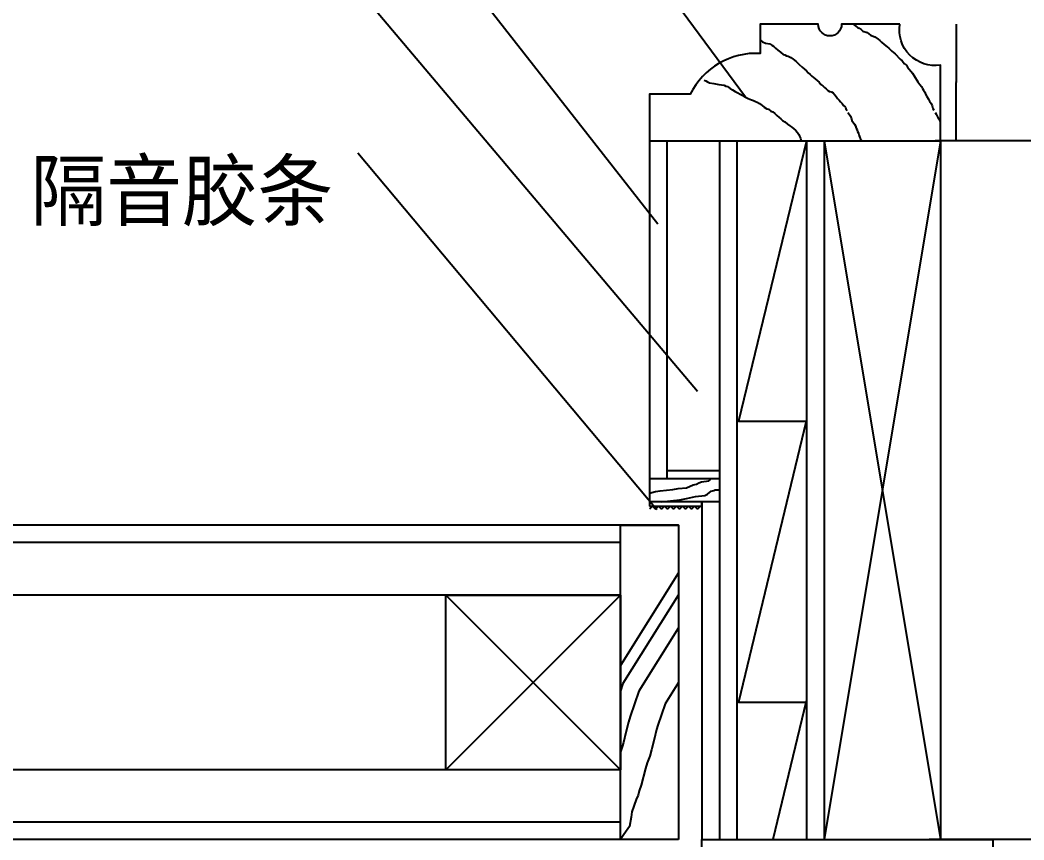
# Model space of a CAD drawing. Header units: metres. Extents: x 147 to 3568, y 251 to 4651.
# Drawn here: x 1812 to 2502, y 636 to 1199 of the extents above; entities that cross this region are included whole.
import ezdxf

# ---------------------------------------------------------------- set-up
doc = ezdxf.new("R2010")
doc.units = ezdxf.units.M
for name, color, linetype in [('2', 2, 'Continuous'), ('3', 3, 'Continuous'), ('4', 4, 'Continuous'), ('7', 7, 'Continuous'), ('BH', 3, 'Continuous'), ('DIM', 3, 'Continuous'), ('TEXT', 3, 'Continuous')]:
    doc.layers.add(name, color=color, linetype=linetype)
doc.dimstyles.get("Standard").update_dxf_attribs({"dimtxt": 2.5, "dimasz": 2.5, "dimexe": 1.25, "dimexo": 0.625, "dimtad": 1, "dimcen": 2.5, "dimazin": 3, "dimtfac": 1, "dimtmove": 0, "dimatfit": 3})

# ---------------------------------------------------------------- blocks, each defined once
blk = doc.blocks.new('*D32')
for p, q in [((2455, 1196.12), (2455, 1156.12)), ((2454.75, 1156.12), (2454.5, 1156.12)), ((2455, 1116.12), (2455, 1156.12)), ((2455, 1156.12), (2455, 1156.12)), ((2455.25, 1156.12), (2455.5, 1156.12))]:
    blk.add_line(p, q)
at = {"layer": 'Defpoints'}
for p in [(2455, 1196.12), (2455, 1156.12), (2455, 1116.12)]:
    blk.add_point(p, dxfattribs=at)
at = {"layer": 'DIM', "insert": (2455, 1157.245), "char_height": 1, "attachment_point": 5}
blk.add_mtext('20', dxfattribs=at)

msp = doc.modelspace()

# ---------------------------------------------------------------- hatches: boundary and pattern name
at = {"layer": 'BH'}
h = msp.add_hatch(dxfattribs=at)
h.set_pattern_fill('DOLMIT', scale=70)
h.paths.add_polyline_path([(2292.32, 1116.12), (2256.32, 1116.12), (2256.32, 884.12), (2292.32, 884.12)])
h = msp.add_hatch(dxfattribs=at)
h.set_pattern_fill('AR-CONC', scale=30)
h.paths.add_polyline_path([(2440.57, 1116.12), (2440.57, 636.12), (2962.73, 636.12), (3031.38, 1116.12)])
h = msp.add_hatch(dxfattribs=at)
h.set_pattern_fill('ANSI31', scale=450)
h.paths.add_polyline_path([(2444.32, 636.12), (2480.32, 636.12), (2962.73, 636.12), (3031.38, 1116.12), (2444.32, 1116.12)])
h = msp.add_hatch(dxfattribs=at)
h.set_pattern_fill('DOLMIT', scale=50)
h.paths.add_polyline_path([(1441.19, 840.12), (1432.46, 804.12), (2224.32, 804.12), (2224.32, 840.12)])
h.paths.add_polyline_path([(1403.36, 684.12), (1394.63, 648.12), (2224.32, 648.12), (2224.32, 684.12), (2104.32, 684.12)])

# ---------------------------------------------------------------- linework, layer by layer
at = {"layer": '2'}
for p, q in [((3031.38, 1116.12), (2440.57, 1116.12)), ((2444.32, 1116.12), (2444.32, 636.12)), ((2962.73, 636.12), (2440.57, 636.12))]:
    msp.add_line(p, q, dxfattribs=at)
at = {"layer": '3'}
for p, q in [((2264.32, 852.12), (2264.32, 636.12)), ((2104.32, 684.12), (2224.32, 804.12)), ((2104.32, 804.12), (2224.32, 684.12))]:
    msp.add_line(p, q, dxfattribs=at)
for points in [[(2246.43, 865.12), (2245.74, 864.46), (2244.38, 863.12)], [(2246.43, 865.12), (2247.12, 864.46), (2248.48, 863.12)], [(2250.53, 865.12), (2249.84, 864.46), (2248.48, 863.12)], [(2250.53, 865.12), (2251.22, 864.46), (2252.58, 863.12)], [(2254.63, 865.12), (2253.94, 864.46), (2252.58, 863.12)], [(2254.63, 865.12), (2255.33, 864.46), (2256.69, 863.12)], [(2258.74, 865.12), (2258.05, 864.46), (2256.69, 863.12)], [(2258.74, 865.12), (2259.43, 864.46), (2260.79, 863.12)], [(2262.84, 865.12), (2262.15, 864.46), (2260.79, 863.12)], [(2262.84, 865.12), (2263.53, 864.46), (2264.89, 863.12)], [(2266.95, 865.12), (2266.25, 864.46), (2264.89, 863.12)], [(2266.95, 865.12), (2267.64, 864.46), (2269, 863.12)], [(2271.05, 865.12), (2270.36, 864.46), (2269, 863.12)], [(2271.05, 865.12), (2271.74, 864.46), (2273.1, 863.12)], [(2275.29, 865.12), (2274.6, 864.46), (2273.24, 863.12)], [(2275.29, 865.12), (2275.98, 864.46), (2277.34, 863.12)], [(2279.39, 865.12), (2278.7, 864.46), (2277.34, 863.12)]]:
    msp.add_lwpolyline(points, dxfattribs=at)
at = {"layer": '4'}
for p, q in [((2244.32, 1116.12), (2244.32, 884.12)), ((2364.32, 1116.12), (2364.32, 636.12)), ((2364.32, 1116.12), (2440.57, 1116.12)), ((2244.32, 884.12), (2244.32, 865.12)), ((2280.32, 868.12), (2280.32, 636.12)), ((2264.32, 852.12), (1444.1, 852.12)), ((2264.32, 636.12), (1391.72, 636.12)), ((2440.57, 636.12), (2436.57, 636.12))]:
    msp.add_line(p, q, dxfattribs=at)
for points in [[(2416.32, 1196.12), (2376.32, 1196.12, -1), (2360.32, 1196.12), (2320.32, 1196.12), (2320.32, 1176.12, 0.3), (2272.32, 1148.12), (2244.32, 1148.12), (2244.32, 1116.12), (2444.32, 1116.12), (2444.32, 1168.12, -0.51)], [(2452.32, 556.12), (2412.32, 556.12, 1), (2396.32, 556.12), (2356.32, 556.12), (2356.32, 576.12, -0.3), (2308.32, 604.12), (2280.32, 604.12), (2280.32, 636.12), (2480.32, 636.12), (2480.32, 584.12, 0.51)]]:
    msp.add_lwpolyline(points, format="xyb", close=True, dxfattribs=at)
for points in [[(2244.32, 874.15), (2248.54, 875.18), (2250.09, 875.39), (2251.63, 875.6), (2256.05, 876.11), (2260.27, 876.62), (2264.08, 877.34), (2269.74, 877.86), (2269.74, 877.86), (2274.36, 879.71), (2276.52, 880.33), (2276.52, 880.33), (2278.27, 881.15), (2280.13, 881.97), (2285.06, 882.59), (2285.78, 883.1), (2286.13, 884.12)], [(2244.32, 884.12), (2292.32, 884.12), (2292.32, 868.12), (2244.32, 868.12)]]:
    msp.add_lwpolyline(points, dxfattribs=at)
for points in [[(2264.32, 636.12), (2224.32, 636.12), (2224.32, 852.12), (2264.32, 852.12)], [(2224.32, 684.12), (2104.32, 684.12), (2104.32, 804.12), (2224.32, 804.12)]]:
    msp.add_lwpolyline(points, close=True, dxfattribs=at)
at = {"layer": '7'}
for p, q in [((2256.32, 1116.12), (2256.32, 884.12)), ((2292.32, 1116.12), (2292.32, 636.12)), ((2364.32, 1116.12), (2364.32, 636.12)), ((2224.32, 840.12), (1441.19, 840.12)), ((2224.32, 804.12), (1432.46, 804.12)), ((2224.32, 684.12), (1403.36, 684.12)), ((2224.32, 648.12), (1394.63, 648.12))]:
    msp.add_line(p, q, dxfattribs=at)
msp.add_lwpolyline([(2244.32, 865.12), (2280.32, 865.12), (2280.32, 868.12), (2244.32, 868.12)], dxfattribs=at)
at = {"layer": 'BH'}
for p, q in [((2384.3, 1196.13), (2386.1, 1194.93)), ((2386.1, 1194.93), (2387.3, 1194.03)), ((2387.3, 1194.03), (2388.49, 1193.43)), ((2388.49, 1193.43), (2389.69, 1192.53)), ((2389.69, 1192.53), (2390.89, 1191.34)), ((2390.89, 1191.34), (2393.89, 1190.44)), ((2393.89, 1190.44), (2396.28, 1188.64)), ((2396.28, 1188.64), (2399.28, 1187.45)), ((2399.28, 1187.45), (2401.37, 1185.95)), ((2320.79, 1185.05), (2321.99, 1184.15)), ((2321.99, 1184.15), (2324.09, 1183.25)), ((2324.09, 1183.25), (2327.08, 1182.66)), ((2327.08, 1182.66), (2328.28, 1181.76)), ((2328.28, 1181.76), (2329.48, 1181.16)), ((2329.48, 1181.16), (2330.98, 1179.66)), ((2401.37, 1185.95), (2402.57, 1185.05)), ((2402.57, 1185.05), (2403.77, 1183.85)), ((2403.77, 1183.85), (2405.57, 1182.36)), ((2405.57, 1182.36), (2407.67, 1180.56)), ((2407.67, 1180.56), (2408.86, 1179.66)), ((2330.98, 1179.66), (2332.48, 1178.46)), ((2332.48, 1178.46), (2334.27, 1176.97)), ((2334.27, 1176.97), (2336.07, 1175.47)), ((2336.07, 1175.47), (2337.27, 1175.17)), ((2337.27, 1175.17), (2338.47, 1174.57)), ((2338.47, 1174.57), (2339.67, 1174.27)), ((2339.67, 1174.27), (2341.46, 1173.37)), ((2341.46, 1173.37), (2342.96, 1172.18)), ((2408.86, 1179.66), (2410.96, 1177.57)), ((2410.96, 1177.57), (2413.06, 1175.77)), ((2413.06, 1175.77), (2416.65, 1172.18)), ((2342.96, 1172.18), (2345.06, 1170.68)), ((2345.06, 1170.68), (2347.15, 1168.58)), ((2347.15, 1168.58), (2349.25, 1166.79)), ((2349.25, 1166.79), (2350.75, 1165.29)), ((2416.65, 1172.18), (2417.85, 1170.98)), ((2417.85, 1170.98), (2419.65, 1168.88)), ((2419.65, 1168.88), (2420.85, 1167.99)), ((2420.85, 1167.99), (2421.74, 1166.79)), ((2421.74, 1166.79), (2422.64, 1165.59)), ((2350.75, 1165.29), (2352.25, 1164.09)), ((2352.25, 1164.09), (2353.45, 1162.9)), ((2353.45, 1162.9), (2354.64, 1161.7)), ((2354.64, 1161.7), (2355.84, 1160.5)), ((2355.84, 1160.5), (2358.24, 1158.71)), ((2422.64, 1165.59), (2424.14, 1163.79)), ((2424.14, 1163.79), (2425.04, 1162.6)), ((2425.04, 1162.6), (2426.24, 1160.8)), ((2426.24, 1160.8), (2428.63, 1156.61)), ((2281.85, 1157.81), (2283.05, 1157.21)), ((2283.05, 1157.21), (2284.25, 1156.61)), ((2284.25, 1156.61), (2285.45, 1156.01)), ((2285.45, 1156.01), (2288.44, 1155.41)), ((2288.44, 1155.41), (2292.04, 1154.81)), ((2292.04, 1154.81), (2295.63, 1154.21)), ((2295.63, 1154.21), (2296.83, 1153.62)), ((2296.83, 1153.62), (2298.03, 1153.32)), ((2298.03, 1153.32), (2299.82, 1152.12)), ((2299.82, 1152.12), (2301.32, 1151.22)), ((2358.24, 1158.71), (2359.74, 1157.21)), ((2359.74, 1157.21), (2360.93, 1156.31)), ((2360.93, 1156.31), (2362.13, 1154.81)), ((2362.13, 1154.81), (2363.33, 1153.92)), ((2363.33, 1153.92), (2364.53, 1152.72)), ((2364.53, 1152.72), (2365.73, 1151.82)), ((2428.63, 1156.61), (2430.13, 1154.81)), ((2430.13, 1154.81), (2431.33, 1153.32)), ((2431.33, 1153.32), (2431.93, 1152.12)), ((2431.93, 1152.12), (2432.53, 1150.92)), ((2301.32, 1151.22), (2303.12, 1150.02)), ((2303.12, 1150.02), (2304.92, 1149.13)), ((2304.92, 1149.13), (2306.71, 1148.23)), ((2306.71, 1148.23), (2308.51, 1147.33)), ((2308.51, 1147.33), (2310.31, 1146.13)), ((2310.31, 1146.13), (2312.11, 1145.23)), ((2312.11, 1145.23), (2313.3, 1144.63)), ((2365.73, 1151.82), (2366.93, 1150.62)), ((2366.93, 1150.62), (2368.12, 1150.02)), ((2368.12, 1150.02), (2369.32, 1149.72)), ((2369.32, 1149.72), (2370.52, 1149.13)), ((2370.52, 1149.13), (2371.72, 1147.63)), ((2371.72, 1147.63), (2372.62, 1146.43)), ((2372.62, 1146.43), (2373.52, 1145.23)), ((2373.52, 1145.23), (2374.71, 1144.04)), ((2432.53, 1150.92), (2433.43, 1149.42)), ((2433.43, 1149.42), (2434.03, 1148.23)), ((2434.03, 1148.23), (2434.92, 1146.43)), ((2434.92, 1146.43), (2436.12, 1144.63)), ((2313.3, 1144.63), (2314.5, 1144.34)), ((2314.5, 1144.34), (2315.7, 1143.74)), ((2315.7, 1143.74), (2317.2, 1143.14)), ((2317.2, 1143.14), (2318.4, 1142.54)), ((2318.4, 1142.54), (2319.9, 1141.64)), ((2319.9, 1141.64), (2321.69, 1140.44)), ((2321.69, 1140.44), (2323.19, 1139.25)), ((2323.19, 1139.25), (2324.99, 1138.05)), ((2374.71, 1144.04), (2375.61, 1142.84)), ((2375.61, 1142.84), (2376.81, 1141.64)), ((2376.81, 1141.64), (2377.71, 1140.44)), ((2377.71, 1140.44), (2378.91, 1139.25)), ((2378.91, 1139.25), (2379.21, 1138.05)), ((2436.12, 1144.63), (2436.72, 1143.44)), ((2436.72, 1143.44), (2437.92, 1141.64)), ((2437.92, 1141.64), (2438.52, 1140.14)), ((2438.52, 1140.14), (2439.12, 1138.35)), ((2439.12, 1138.35), (2439.72, 1137.15)), ((2324.99, 1138.05), (2326.19, 1137.75)), ((2326.19, 1137.75), (2327.68, 1136.55)), ((2327.68, 1136.55), (2329.18, 1135.95)), ((2329.18, 1135.95), (2330.38, 1134.76)), ((2330.38, 1134.76), (2331.88, 1133.56)), ((2331.88, 1133.56), (2333.38, 1132.06)), ((2333.38, 1132.06), (2334.57, 1131.16)), ((2379.21, 1138.05), (2380.11, 1136.85)), ((2380.71, 1135.65), (2381.6, 1134.46)), ((2381.6, 1134.46), (2382.5, 1132.96)), ((2382.5, 1132.96), (2383.1, 1131.16)), ((2440.62, 1135.65), (2441.22, 1134.46)), ((2441.22, 1134.46), (2442.41, 1132.06)), ((2442.41, 1132.06), (2443.31, 1130.86)), ((2334.57, 1131.16), (2335.77, 1129.97)), ((2335.77, 1129.97), (2337.27, 1129.07)), ((2337.27, 1129.07), (2339.07, 1127.57)), ((2339.07, 1127.57), (2340.86, 1126.37)), ((2340.86, 1126.37), (2342.06, 1125.47)), ((2342.06, 1125.47), (2343.56, 1124.28)), ((2383.1, 1131.16), (2383.4, 1129.97)), ((2383.4, 1129.97), (2385.2, 1127.57)), ((2385.2, 1127.57), (2385.8, 1126.37)), ((2385.8, 1126.37), (2386.4, 1124.88)), ((2386.4, 1124.88), (2387, 1123.68)), ((2443.31, 1130.86), (2443.91, 1129.67)), ((2343.56, 1124.28), (2344.76, 1123.38)), ((2344.76, 1123.38), (2345.96, 1121.88)), ((2345.96, 1121.88), (2346.86, 1120.39)), ((2346.86, 1120.39), (2347.45, 1119.19)), ((2347.45, 1119.19), (2348.05, 1117.99)), ((2348.05, 1117.99), (2348.35, 1116.79)), ((2387, 1123.68), (2387.3, 1122.48)), ((2387.3, 1122.48), (2387.89, 1121.28)), ((2387.89, 1121.28), (2388.19, 1120.09)), ((2388.19, 1120.09), (2388.79, 1118.89)), ((2388.79, 1118.89), (2389.09, 1117.69)), ((2389.09, 1117.69), (2389.99, 1116.49)), ((2304.32, 1116.12), (2304.32, 636.12)), ((2348.35, 1116.79), (2348.65, 1116.49)), ((2352.32, 1116.12), (2352.32, 636.12)), ((2444.32, 1116.12), (2364.32, 636.12)), ((2364.32, 1116.12), (2444.32, 636.12)), ((2441.58, 636.86), (2441.58, 635.73))]:
    msp.add_line(p, q, dxfattribs=at)
for points in [[(2352.32, 1116.12), (2305.59, 923.5), (2351.88, 923.5), (2305.59, 730.61), (2351.88, 730.61)], [(2252.32, 868.12), (2265.21, 869.53), (2266.34, 869.74), (2269.74, 870.46), (2269.74, 870.46), (2273.95, 871.28), (2276.01, 871.69), (2282.29, 872.51), (2284.14, 873.44), (2286.71, 875.49), (2288.56, 876.01), (2289.38, 876.32), (2292.32, 876.32)], [(2264.32, 819.26), (2224.32, 755.65)], [(2264.32, 804.23), (2226.05, 743.39), (2224.32, 738.33)], [(2264.32, 781.69), (2236.95, 738.18), (2230.94, 720.65), (2229.86, 716.86), (2228.04, 709.62), (2226.45, 702.87), (2225.52, 699.76), (2224.32, 696.45)], [(2264.32, 744.12), (2255.12, 729.49), (2250.03, 714.65), (2249.18, 711.69), (2247.48, 704.9), (2245.78, 697.69), (2244.51, 693.46), (2244.51, 693.46), (2242.81, 688.79), (2241.54, 684.98), (2238.57, 673.53), (2237.3, 669.71), (2236.45, 666.75), (2235.18, 663.78), (2232.21, 655.3), (2231.78, 651.48), (2230.51, 645.12), (2230.51, 645.12), (2226.69, 639.61), (2224.32, 636.12)], [(2351.88, 731.21), (2329.06, 636.12)]]:
    msp.add_lwpolyline(points, dxfattribs=at)

# ---------------------------------------------------------------- texts
at = {"layer": 'TEXT', "insert": (1818.98, 1101.92), "char_height": 40, "attachment_point": 1}
msp.add_mtext('隔音胶条', dxfattribs=at)

# ---------------------------------------------------------------- dimensions: what is measured, and where the dimension line sits
at = {"layer": 'DIM'}
dim = msp.add_linear_dim(base=(2455, 1156.12), p1=(2455, 1196.12), p2=(2455, 1116.12), text='20', dimstyle='Standard', dxfattribs=at)
dim.commit()
dim.dimension.update_dxf_attribs({"geometry": '*D32', "text_midpoint": (2455, 1157.245)})

# ---------------------------------------------------------------- leaders
at = {"layer": 'BH'}
for points in [[(2310.31, 1146.13), (2065.43, 1477.83)], [(2249.93, 1058.78), (2013.75, 1360.52)], [(2277.25, 943.89), (2020.11, 1248.38)], [(2249.32, 862.55), (2043.8, 1107.56)]]:
    msp.add_leader(points, dimstyle='Standard', dxfattribs=at)

doc.saveas('drawing.dxf')
